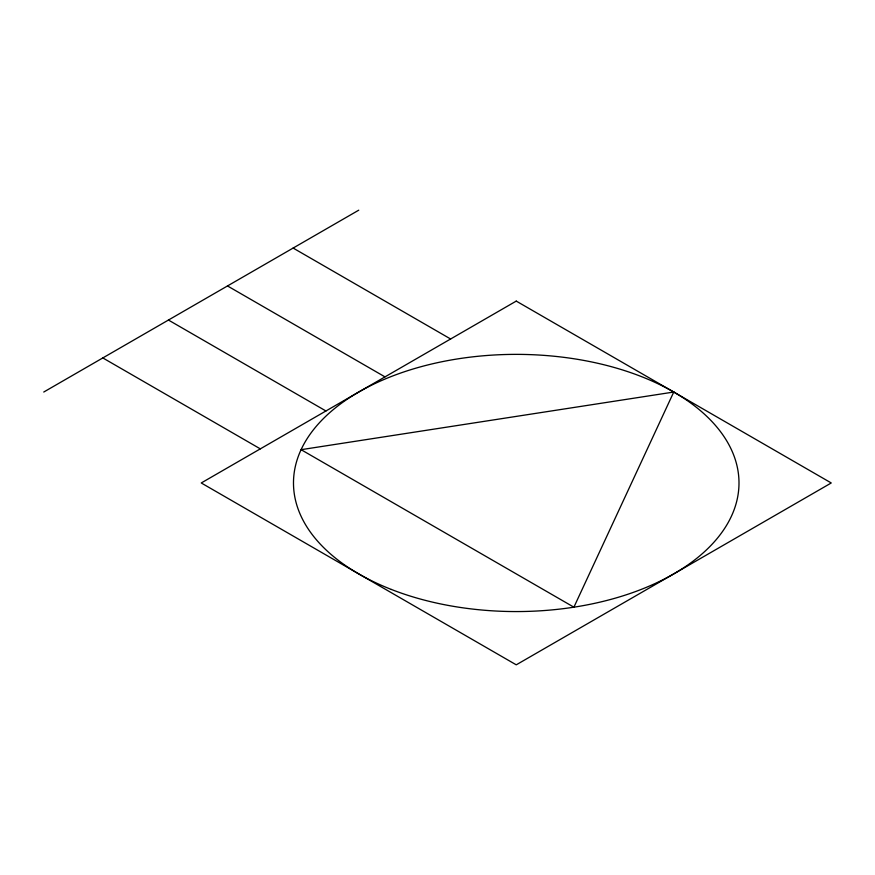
<?xml version="1.0" encoding="UTF-8"?>
<svg xmlns="http://www.w3.org/2000/svg" width="875" height="875" viewBox="0 0 875 875"><rect width="100%" height="100%" fill="white"/><g stroke="black" fill="none" stroke-linecap="round" stroke-linejoin="round"><path stroke-width="1.31" d="M43.75 392.033L358.75 210.175M293.125 248.062L450.625 338.997M227.5 285.95L385 376.884M168.438 320.042L325.938 410.977M102.812 357.93L260.312 448.864M673.75 392.033L573.902 607.184L301.098 449.684L673.75 392.033M516.25 301.098L201.25 482.967L516.25 664.825L831.25 482.967L516.25 301.098M391.398 589.466A222.742 128.592 0 0 0 738.423 492.144A222.742 128.592 0 0 0 418.928 367.292A222.742 128.592 0 0 0 391.398 589.466"/></g></svg>
